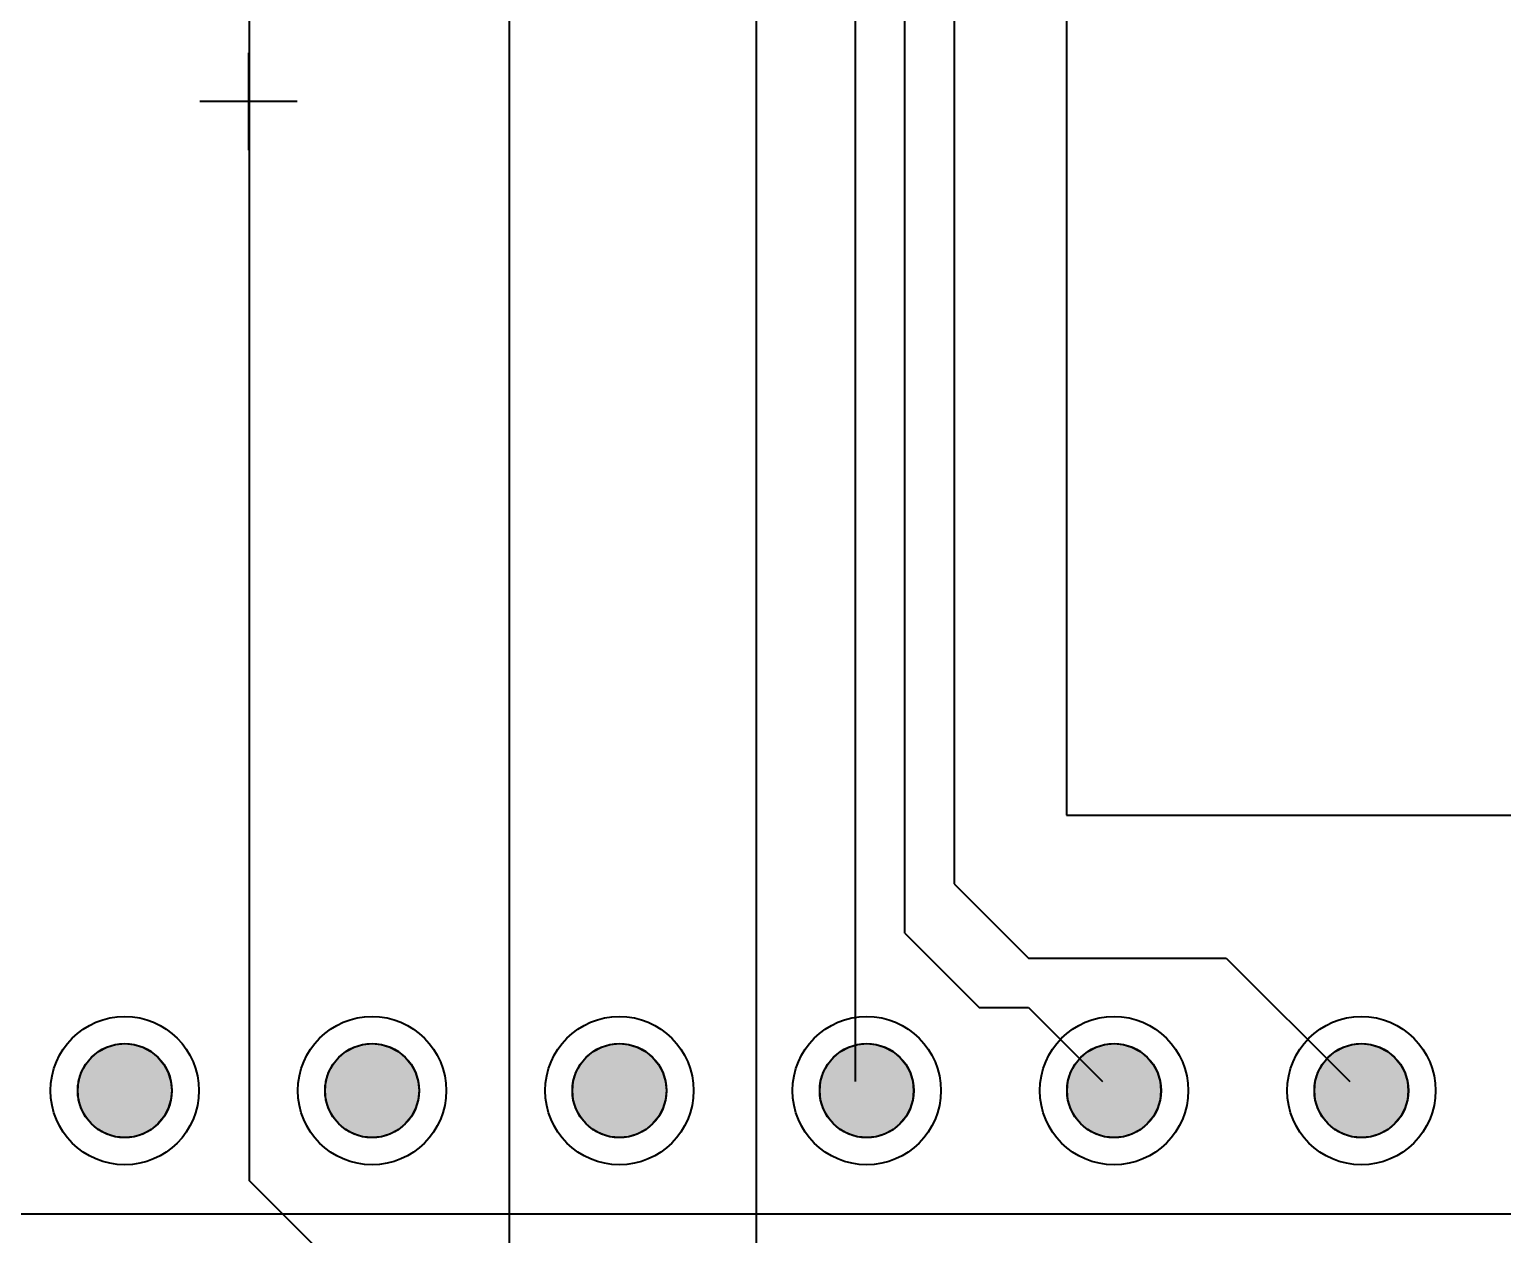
# Model space of a CAD drawing. Header units: millimetres. Extents: x 2 to 157, y 2 to 78.
# Drawn here: x 126.95 to 142.08, y 39.18 to 51.56 of the extents above; entities that cross this region are included whole.
import ezdxf

# ---------------------------------------------------------------- set-up
doc = ezdxf.new("R2010")
doc.units = ezdxf.units.MM
for name, color, linetype in [('bottom_copper', 7, 'Continuous'), ('drill_plated', 7, 'Continuous'), ('top_copper', 7, 'Continuous'), ('top_silk', 7, 'Continuous')]:
    doc.layers.add(name, color=color, linetype=linetype)

msp = doc.modelspace()

# ---------------------------------------------------------------- hatches: boundary and pattern name
at = {"layer": 'bottom_copper', "lineweight": 40}
for points in [[(128.403, 40.568), (128.375, 40.478), (128.331, 40.394), (128.271, 40.321), (128.198, 40.261), (128.114, 40.216), (128.024, 40.189), (127.93, 40.18), (127.835, 40.189), (127.745, 40.216), (127.661, 40.261), (127.588, 40.321), (127.528, 40.394), (127.484, 40.478), (127.456, 40.568), (127.447, 40.662), (127.456, 40.756), (127.484, 40.847), (127.528, 40.93), (127.588, 41.004), (127.661, 41.064), (127.745, 41.108), (127.835, 41.136), (127.93, 41.145), (128.024, 41.136), (128.114, 41.108), (128.198, 41.064), (128.271, 41.004), (128.331, 40.93), (128.375, 40.847), (128.403, 40.756), (128.412, 40.662), (128.403, 40.568)], [(130.943, 40.568), (130.915, 40.478), (130.871, 40.394), (130.811, 40.321), (130.738, 40.261), (130.654, 40.216), (130.564, 40.189), (130.47, 40.18), (130.375, 40.189), (130.285, 40.216), (130.201, 40.261), (130.128, 40.321), (130.068, 40.394), (130.024, 40.478), (129.996, 40.568), (129.987, 40.662), (129.996, 40.756), (130.024, 40.847), (130.068, 40.93), (130.128, 41.004), (130.201, 41.064), (130.285, 41.108), (130.375, 41.136), (130.47, 41.145), (130.564, 41.136), (130.654, 41.108), (130.738, 41.064), (130.811, 41.004), (130.871, 40.93), (130.915, 40.847), (130.943, 40.756), (130.952, 40.662), (130.943, 40.568)], [(133.483, 40.568), (133.455, 40.478), (133.411, 40.394), (133.351, 40.321), (133.278, 40.261), (133.194, 40.216), (133.104, 40.189), (133.01, 40.18), (132.915, 40.189), (132.825, 40.216), (132.741, 40.261), (132.668, 40.321), (132.608, 40.394), (132.564, 40.478), (132.536, 40.568), (132.527, 40.662), (132.536, 40.756), (132.564, 40.847), (132.608, 40.93), (132.668, 41.004), (132.741, 41.064), (132.825, 41.108), (132.915, 41.136), (133.01, 41.145), (133.104, 41.136), (133.194, 41.108), (133.278, 41.064), (133.351, 41.004), (133.411, 40.93), (133.455, 40.847), (133.483, 40.756), (133.492, 40.662), (133.483, 40.568)], [(136.023, 40.568), (135.995, 40.478), (135.951, 40.394), (135.891, 40.321), (135.818, 40.261), (135.734, 40.216), (135.644, 40.189), (135.55, 40.18), (135.455, 40.189), (135.365, 40.216), (135.281, 40.261), (135.208, 40.321), (135.148, 40.394), (135.104, 40.478), (135.076, 40.568), (135.067, 40.662), (135.076, 40.756), (135.104, 40.847), (135.148, 40.93), (135.208, 41.004), (135.281, 41.064), (135.365, 41.108), (135.455, 41.136), (135.55, 41.145), (135.644, 41.136), (135.734, 41.108), (135.818, 41.064), (135.891, 41.004), (135.951, 40.93), (135.995, 40.847), (136.023, 40.756), (136.032, 40.662), (136.023, 40.568)], [(138.563, 40.568), (138.535, 40.478), (138.491, 40.394), (138.431, 40.321), (138.358, 40.261), (138.274, 40.216), (138.184, 40.189), (138.09, 40.18), (137.995, 40.189), (137.905, 40.216), (137.821, 40.261), (137.748, 40.321), (137.688, 40.394), (137.644, 40.478), (137.616, 40.568), (137.607, 40.662), (137.616, 40.756), (137.644, 40.847), (137.688, 40.93), (137.748, 41.004), (137.821, 41.064), (137.905, 41.108), (137.995, 41.136), (138.09, 41.145), (138.184, 41.136), (138.274, 41.108), (138.358, 41.064), (138.431, 41.004), (138.491, 40.93), (138.535, 40.847), (138.563, 40.756), (138.572, 40.662), (138.563, 40.568)], [(141.103, 40.568), (141.075, 40.478), (141.031, 40.394), (140.971, 40.321), (140.898, 40.261), (140.814, 40.216), (140.724, 40.189), (140.63, 40.18), (140.535, 40.189), (140.445, 40.216), (140.361, 40.261), (140.288, 40.321), (140.228, 40.394), (140.184, 40.478), (140.156, 40.568), (140.147, 40.662), (140.156, 40.756), (140.184, 40.847), (140.228, 40.93), (140.288, 41.004), (140.361, 41.064), (140.445, 41.108), (140.535, 41.136), (140.63, 41.145), (140.724, 41.136), (140.814, 41.108), (140.898, 41.064), (140.971, 41.004), (141.031, 40.93), (141.075, 40.847), (141.103, 40.756), (141.112, 40.662), (141.103, 40.568)]]:
    msp.add_hatch(color=7, dxfattribs=at).paths.add_polyline_path(points, flags=0)
at = {"layer": 'drill_plated', "lineweight": 40}
for points in [[(128.403, 40.568), (128.375, 40.478), (128.331, 40.394), (128.271, 40.321), (128.198, 40.261), (128.114, 40.216), (128.024, 40.189), (127.93, 40.18), (127.835, 40.189), (127.745, 40.216), (127.661, 40.261), (127.588, 40.321), (127.528, 40.394), (127.484, 40.478), (127.456, 40.568), (127.447, 40.662), (127.456, 40.756), (127.484, 40.847), (127.528, 40.93), (127.588, 41.004), (127.661, 41.064), (127.745, 41.108), (127.835, 41.136), (127.93, 41.145), (128.024, 41.136), (128.114, 41.108), (128.198, 41.064), (128.271, 41.004), (128.331, 40.93), (128.375, 40.847), (128.403, 40.756), (128.412, 40.662), (128.403, 40.568)], [(130.943, 40.568), (130.915, 40.478), (130.871, 40.394), (130.811, 40.321), (130.738, 40.261), (130.654, 40.216), (130.564, 40.189), (130.47, 40.18), (130.375, 40.189), (130.285, 40.216), (130.201, 40.261), (130.128, 40.321), (130.068, 40.394), (130.024, 40.478), (129.996, 40.568), (129.987, 40.662), (129.996, 40.756), (130.024, 40.847), (130.068, 40.93), (130.128, 41.004), (130.201, 41.064), (130.285, 41.108), (130.375, 41.136), (130.47, 41.145), (130.564, 41.136), (130.654, 41.108), (130.738, 41.064), (130.811, 41.004), (130.871, 40.93), (130.915, 40.847), (130.943, 40.756), (130.952, 40.662), (130.943, 40.568)], [(133.483, 40.568), (133.455, 40.478), (133.411, 40.394), (133.351, 40.321), (133.278, 40.261), (133.194, 40.216), (133.104, 40.189), (133.01, 40.18), (132.915, 40.189), (132.825, 40.216), (132.741, 40.261), (132.668, 40.321), (132.608, 40.394), (132.564, 40.478), (132.536, 40.568), (132.527, 40.662), (132.536, 40.756), (132.564, 40.847), (132.608, 40.93), (132.668, 41.004), (132.741, 41.064), (132.825, 41.108), (132.915, 41.136), (133.01, 41.145), (133.104, 41.136), (133.194, 41.108), (133.278, 41.064), (133.351, 41.004), (133.411, 40.93), (133.455, 40.847), (133.483, 40.756), (133.492, 40.662), (133.483, 40.568)], [(136.023, 40.568), (135.995, 40.478), (135.951, 40.394), (135.891, 40.321), (135.818, 40.261), (135.734, 40.216), (135.644, 40.189), (135.55, 40.18), (135.455, 40.189), (135.365, 40.216), (135.281, 40.261), (135.208, 40.321), (135.148, 40.394), (135.104, 40.478), (135.076, 40.568), (135.067, 40.662), (135.076, 40.756), (135.104, 40.847), (135.148, 40.93), (135.208, 41.004), (135.281, 41.064), (135.365, 41.108), (135.455, 41.136), (135.55, 41.145), (135.644, 41.136), (135.734, 41.108), (135.818, 41.064), (135.891, 41.004), (135.951, 40.93), (135.995, 40.847), (136.023, 40.756), (136.032, 40.662), (136.023, 40.568)], [(138.563, 40.568), (138.535, 40.478), (138.491, 40.394), (138.431, 40.321), (138.358, 40.261), (138.274, 40.216), (138.184, 40.189), (138.09, 40.18), (137.995, 40.189), (137.905, 40.216), (137.821, 40.261), (137.748, 40.321), (137.688, 40.394), (137.644, 40.478), (137.616, 40.568), (137.607, 40.662), (137.616, 40.756), (137.644, 40.847), (137.688, 40.93), (137.748, 41.004), (137.821, 41.064), (137.905, 41.108), (137.995, 41.136), (138.09, 41.145), (138.184, 41.136), (138.274, 41.108), (138.358, 41.064), (138.431, 41.004), (138.491, 40.93), (138.535, 40.847), (138.563, 40.756), (138.572, 40.662), (138.563, 40.568)], [(141.103, 40.568), (141.075, 40.478), (141.031, 40.394), (140.971, 40.321), (140.898, 40.261), (140.814, 40.216), (140.724, 40.189), (140.63, 40.18), (140.535, 40.189), (140.445, 40.216), (140.361, 40.261), (140.288, 40.321), (140.228, 40.394), (140.184, 40.478), (140.156, 40.568), (140.147, 40.662), (140.156, 40.756), (140.184, 40.847), (140.228, 40.93), (140.288, 41.004), (140.361, 41.064), (140.445, 41.108), (140.535, 41.136), (140.63, 41.145), (140.724, 41.136), (140.814, 41.108), (140.898, 41.064), (140.971, 41.004), (141.031, 40.93), (141.075, 40.847), (141.103, 40.756), (141.112, 40.662), (141.103, 40.568)]]:
    msp.add_hatch(color=7, dxfattribs=at).paths.add_polyline_path(points, flags=0)
at = {"layer": 'top_copper', "lineweight": 40}
for points in [[(128.403, 40.568), (128.375, 40.478), (128.331, 40.394), (128.271, 40.321), (128.198, 40.261), (128.114, 40.216), (128.024, 40.189), (127.93, 40.18), (127.835, 40.189), (127.745, 40.216), (127.661, 40.261), (127.588, 40.321), (127.528, 40.394), (127.484, 40.478), (127.456, 40.568), (127.447, 40.662), (127.456, 40.756), (127.484, 40.847), (127.528, 40.93), (127.588, 41.004), (127.661, 41.064), (127.745, 41.108), (127.835, 41.136), (127.93, 41.145), (128.024, 41.136), (128.114, 41.108), (128.198, 41.064), (128.271, 41.004), (128.331, 40.93), (128.375, 40.847), (128.403, 40.756), (128.412, 40.662), (128.403, 40.568)], [(130.943, 40.568), (130.915, 40.478), (130.871, 40.394), (130.811, 40.321), (130.738, 40.261), (130.654, 40.216), (130.564, 40.189), (130.47, 40.18), (130.375, 40.189), (130.285, 40.216), (130.201, 40.261), (130.128, 40.321), (130.068, 40.394), (130.024, 40.478), (129.996, 40.568), (129.987, 40.662), (129.996, 40.756), (130.024, 40.847), (130.068, 40.93), (130.128, 41.004), (130.201, 41.064), (130.285, 41.108), (130.375, 41.136), (130.47, 41.145), (130.564, 41.136), (130.654, 41.108), (130.738, 41.064), (130.811, 41.004), (130.871, 40.93), (130.915, 40.847), (130.943, 40.756), (130.952, 40.662), (130.943, 40.568)], [(133.483, 40.568), (133.455, 40.478), (133.411, 40.394), (133.351, 40.321), (133.278, 40.261), (133.194, 40.216), (133.104, 40.189), (133.01, 40.18), (132.915, 40.189), (132.825, 40.216), (132.741, 40.261), (132.668, 40.321), (132.608, 40.394), (132.564, 40.478), (132.536, 40.568), (132.527, 40.662), (132.536, 40.756), (132.564, 40.847), (132.608, 40.93), (132.668, 41.004), (132.741, 41.064), (132.825, 41.108), (132.915, 41.136), (133.01, 41.145), (133.104, 41.136), (133.194, 41.108), (133.278, 41.064), (133.351, 41.004), (133.411, 40.93), (133.455, 40.847), (133.483, 40.756), (133.492, 40.662), (133.483, 40.568)], [(136.023, 40.568), (135.995, 40.478), (135.951, 40.394), (135.891, 40.321), (135.818, 40.261), (135.734, 40.216), (135.644, 40.189), (135.55, 40.18), (135.455, 40.189), (135.365, 40.216), (135.281, 40.261), (135.208, 40.321), (135.148, 40.394), (135.104, 40.478), (135.076, 40.568), (135.067, 40.662), (135.076, 40.756), (135.104, 40.847), (135.148, 40.93), (135.208, 41.004), (135.281, 41.064), (135.365, 41.108), (135.455, 41.136), (135.55, 41.145), (135.644, 41.136), (135.734, 41.108), (135.818, 41.064), (135.891, 41.004), (135.951, 40.93), (135.995, 40.847), (136.023, 40.756), (136.032, 40.662), (136.023, 40.568)], [(138.563, 40.568), (138.535, 40.478), (138.491, 40.394), (138.431, 40.321), (138.358, 40.261), (138.274, 40.216), (138.184, 40.189), (138.09, 40.18), (137.995, 40.189), (137.905, 40.216), (137.821, 40.261), (137.748, 40.321), (137.688, 40.394), (137.644, 40.478), (137.616, 40.568), (137.607, 40.662), (137.616, 40.756), (137.644, 40.847), (137.688, 40.93), (137.748, 41.004), (137.821, 41.064), (137.905, 41.108), (137.995, 41.136), (138.09, 41.145), (138.184, 41.136), (138.274, 41.108), (138.358, 41.064), (138.431, 41.004), (138.491, 40.93), (138.535, 40.847), (138.563, 40.756), (138.572, 40.662), (138.563, 40.568)], [(141.103, 40.568), (141.075, 40.478), (141.031, 40.394), (140.971, 40.321), (140.898, 40.261), (140.814, 40.216), (140.724, 40.189), (140.63, 40.18), (140.535, 40.189), (140.445, 40.216), (140.361, 40.261), (140.288, 40.321), (140.228, 40.394), (140.184, 40.478), (140.156, 40.568), (140.147, 40.662), (140.156, 40.756), (140.184, 40.847), (140.228, 40.93), (140.288, 41.004), (140.361, 41.064), (140.445, 41.108), (140.535, 41.136), (140.63, 41.145), (140.724, 41.136), (140.814, 41.108), (140.898, 41.064), (140.971, 41.004), (141.031, 40.93), (141.075, 40.847), (141.103, 40.756), (141.112, 40.662), (141.103, 40.568)]]:
    msp.add_hatch(color=7, dxfattribs=at).paths.add_polyline_path(points, flags=0)

# ---------------------------------------------------------------- linework, layer by layer
at = {"layer": 'bottom_copper', "color": 7, "lineweight": 40}
for p, q in [((134.417, 37.959), (134.417, 73.266)), ((131.877, 71.344), (131.877, 37.959)), ((129.21, 39.737), (129.21, 70.218)), ((135.433, 40.754), (135.433, 58.279)), ((135.941, 42.278), (135.941, 57.01)), ((136.449, 56.248), (136.449, 42.785)), ((136.449, 42.785), (137.211, 42.023)), ((135.941, 42.278), (136.703, 41.516)), ((137.211, 42.023), (139.243, 42.023)), ((139.243, 42.023), (140.513, 40.754)), ((136.703, 41.516), (137.211, 41.516)), ((137.211, 41.516), (137.973, 40.754)), ((129.972, 38.975), (129.21, 39.737))]:
    msp.add_line(p, q, dxfattribs=at)
for points in [[(128.403, 40.568), (128.375, 40.478), (128.331, 40.394), (128.271, 40.321), (128.198, 40.261), (128.114, 40.216), (128.024, 40.189), (127.93, 40.18), (127.835, 40.189), (127.745, 40.216), (127.661, 40.261), (127.588, 40.321), (127.528, 40.394), (127.484, 40.478), (127.456, 40.568), (127.447, 40.662), (127.456, 40.756), (127.484, 40.847), (127.528, 40.93), (127.588, 41.004), (127.661, 41.064), (127.745, 41.108), (127.835, 41.136), (127.93, 41.145), (128.024, 41.136), (128.114, 41.108), (128.198, 41.064), (128.271, 41.004), (128.331, 40.93), (128.375, 40.847), (128.403, 40.756), (128.412, 40.662), (128.403, 40.568)], [(130.943, 40.568), (130.915, 40.478), (130.871, 40.394), (130.811, 40.321), (130.738, 40.261), (130.654, 40.216), (130.564, 40.189), (130.47, 40.18), (130.375, 40.189), (130.285, 40.216), (130.201, 40.261), (130.128, 40.321), (130.068, 40.394), (130.024, 40.478), (129.996, 40.568), (129.987, 40.662), (129.996, 40.756), (130.024, 40.847), (130.068, 40.93), (130.128, 41.004), (130.201, 41.064), (130.285, 41.108), (130.375, 41.136), (130.47, 41.145), (130.564, 41.136), (130.654, 41.108), (130.738, 41.064), (130.811, 41.004), (130.871, 40.93), (130.915, 40.847), (130.943, 40.756), (130.952, 40.662), (130.943, 40.568)], [(133.483, 40.568), (133.455, 40.478), (133.411, 40.394), (133.351, 40.321), (133.278, 40.261), (133.194, 40.216), (133.104, 40.189), (133.01, 40.18), (132.915, 40.189), (132.825, 40.216), (132.741, 40.261), (132.668, 40.321), (132.608, 40.394), (132.564, 40.478), (132.536, 40.568), (132.527, 40.662), (132.536, 40.756), (132.564, 40.847), (132.608, 40.93), (132.668, 41.004), (132.741, 41.064), (132.825, 41.108), (132.915, 41.136), (133.01, 41.145), (133.104, 41.136), (133.194, 41.108), (133.278, 41.064), (133.351, 41.004), (133.411, 40.93), (133.455, 40.847), (133.483, 40.756), (133.492, 40.662), (133.483, 40.568)], [(136.023, 40.568), (135.995, 40.478), (135.951, 40.394), (135.891, 40.321), (135.818, 40.261), (135.734, 40.216), (135.644, 40.189), (135.55, 40.18), (135.455, 40.189), (135.365, 40.216), (135.281, 40.261), (135.208, 40.321), (135.148, 40.394), (135.104, 40.478), (135.076, 40.568), (135.067, 40.662), (135.076, 40.756), (135.104, 40.847), (135.148, 40.93), (135.208, 41.004), (135.281, 41.064), (135.365, 41.108), (135.455, 41.136), (135.55, 41.145), (135.644, 41.136), (135.734, 41.108), (135.818, 41.064), (135.891, 41.004), (135.951, 40.93), (135.995, 40.847), (136.023, 40.756), (136.032, 40.662), (136.023, 40.568)], [(138.563, 40.568), (138.535, 40.478), (138.491, 40.394), (138.431, 40.321), (138.358, 40.261), (138.274, 40.216), (138.184, 40.189), (138.09, 40.18), (137.995, 40.189), (137.905, 40.216), (137.821, 40.261), (137.748, 40.321), (137.688, 40.394), (137.644, 40.478), (137.616, 40.568), (137.607, 40.662), (137.616, 40.756), (137.644, 40.847), (137.688, 40.93), (137.748, 41.004), (137.821, 41.064), (137.905, 41.108), (137.995, 41.136), (138.09, 41.145), (138.184, 41.136), (138.274, 41.108), (138.358, 41.064), (138.431, 41.004), (138.491, 40.93), (138.535, 40.847), (138.563, 40.756), (138.572, 40.662), (138.563, 40.568)], [(141.103, 40.568), (141.075, 40.478), (141.031, 40.394), (140.971, 40.321), (140.898, 40.261), (140.814, 40.216), (140.724, 40.189), (140.63, 40.18), (140.535, 40.189), (140.445, 40.216), (140.361, 40.261), (140.288, 40.321), (140.228, 40.394), (140.184, 40.478), (140.156, 40.568), (140.147, 40.662), (140.156, 40.756), (140.184, 40.847), (140.228, 40.93), (140.288, 41.004), (140.361, 41.064), (140.445, 41.108), (140.535, 41.136), (140.63, 41.145), (140.724, 41.136), (140.814, 41.108), (140.898, 41.064), (140.971, 41.004), (141.031, 40.93), (141.075, 40.847), (141.103, 40.756), (141.112, 40.662), (141.103, 40.568)]]:
    msp.add_lwpolyline(points, close=True, dxfattribs=at)
for centre, major_axis in [((127.93, 40.662), (0.762, 0)), ((130.47, 40.662), (0.762, 0)), ((133.01, 40.662), (0.762, 0)), ((135.55, 40.662), (0.762, 0)), ((138.09, 40.662), (0.762, 0)), ((140.63, 40.662), (0.762, 0)), ((127.93, 40.662), (0.483, 0)), ((130.47, 40.662), (0.483, 0)), ((133.01, 40.662), (0.483, 0)), ((135.55, 40.662), (0.483, 0)), ((138.09, 40.662), (0.483, 0)), ((140.63, 40.662), (0.483, 0))]:
    msp.add_ellipse(centre, major_axis=major_axis, ratio=1, dxfattribs=at)
at = {"layer": 'drill_plated', "color": 7, "lineweight": 40}
for points in [[(128.403, 40.568), (128.375, 40.478), (128.331, 40.394), (128.271, 40.321), (128.198, 40.261), (128.114, 40.216), (128.024, 40.189), (127.93, 40.18), (127.835, 40.189), (127.745, 40.216), (127.661, 40.261), (127.588, 40.321), (127.528, 40.394), (127.484, 40.478), (127.456, 40.568), (127.447, 40.662), (127.456, 40.756), (127.484, 40.847), (127.528, 40.93), (127.588, 41.004), (127.661, 41.064), (127.745, 41.108), (127.835, 41.136), (127.93, 41.145), (128.024, 41.136), (128.114, 41.108), (128.198, 41.064), (128.271, 41.004), (128.331, 40.93), (128.375, 40.847), (128.403, 40.756), (128.412, 40.662), (128.403, 40.568)], [(130.943, 40.568), (130.915, 40.478), (130.871, 40.394), (130.811, 40.321), (130.738, 40.261), (130.654, 40.216), (130.564, 40.189), (130.47, 40.18), (130.375, 40.189), (130.285, 40.216), (130.201, 40.261), (130.128, 40.321), (130.068, 40.394), (130.024, 40.478), (129.996, 40.568), (129.987, 40.662), (129.996, 40.756), (130.024, 40.847), (130.068, 40.93), (130.128, 41.004), (130.201, 41.064), (130.285, 41.108), (130.375, 41.136), (130.47, 41.145), (130.564, 41.136), (130.654, 41.108), (130.738, 41.064), (130.811, 41.004), (130.871, 40.93), (130.915, 40.847), (130.943, 40.756), (130.952, 40.662), (130.943, 40.568)], [(133.483, 40.568), (133.455, 40.478), (133.411, 40.394), (133.351, 40.321), (133.278, 40.261), (133.194, 40.216), (133.104, 40.189), (133.01, 40.18), (132.915, 40.189), (132.825, 40.216), (132.741, 40.261), (132.668, 40.321), (132.608, 40.394), (132.564, 40.478), (132.536, 40.568), (132.527, 40.662), (132.536, 40.756), (132.564, 40.847), (132.608, 40.93), (132.668, 41.004), (132.741, 41.064), (132.825, 41.108), (132.915, 41.136), (133.01, 41.145), (133.104, 41.136), (133.194, 41.108), (133.278, 41.064), (133.351, 41.004), (133.411, 40.93), (133.455, 40.847), (133.483, 40.756), (133.492, 40.662), (133.483, 40.568)], [(136.023, 40.568), (135.995, 40.478), (135.951, 40.394), (135.891, 40.321), (135.818, 40.261), (135.734, 40.216), (135.644, 40.189), (135.55, 40.18), (135.455, 40.189), (135.365, 40.216), (135.281, 40.261), (135.208, 40.321), (135.148, 40.394), (135.104, 40.478), (135.076, 40.568), (135.067, 40.662), (135.076, 40.756), (135.104, 40.847), (135.148, 40.93), (135.208, 41.004), (135.281, 41.064), (135.365, 41.108), (135.455, 41.136), (135.55, 41.145), (135.644, 41.136), (135.734, 41.108), (135.818, 41.064), (135.891, 41.004), (135.951, 40.93), (135.995, 40.847), (136.023, 40.756), (136.032, 40.662), (136.023, 40.568)], [(138.563, 40.568), (138.535, 40.478), (138.491, 40.394), (138.431, 40.321), (138.358, 40.261), (138.274, 40.216), (138.184, 40.189), (138.09, 40.18), (137.995, 40.189), (137.905, 40.216), (137.821, 40.261), (137.748, 40.321), (137.688, 40.394), (137.644, 40.478), (137.616, 40.568), (137.607, 40.662), (137.616, 40.756), (137.644, 40.847), (137.688, 40.93), (137.748, 41.004), (137.821, 41.064), (137.905, 41.108), (137.995, 41.136), (138.09, 41.145), (138.184, 41.136), (138.274, 41.108), (138.358, 41.064), (138.431, 41.004), (138.491, 40.93), (138.535, 40.847), (138.563, 40.756), (138.572, 40.662), (138.563, 40.568)], [(141.103, 40.568), (141.075, 40.478), (141.031, 40.394), (140.971, 40.321), (140.898, 40.261), (140.814, 40.216), (140.724, 40.189), (140.63, 40.18), (140.535, 40.189), (140.445, 40.216), (140.361, 40.261), (140.288, 40.321), (140.228, 40.394), (140.184, 40.478), (140.156, 40.568), (140.147, 40.662), (140.156, 40.756), (140.184, 40.847), (140.228, 40.93), (140.288, 41.004), (140.361, 41.064), (140.445, 41.108), (140.535, 41.136), (140.63, 41.145), (140.724, 41.136), (140.814, 41.108), (140.898, 41.064), (140.971, 41.004), (141.031, 40.93), (141.075, 40.847), (141.103, 40.756), (141.112, 40.662), (141.103, 40.568)]]:
    msp.add_lwpolyline(points, close=True, dxfattribs=at)
for centre in [(127.93, 40.662), (130.47, 40.662), (133.01, 40.662), (135.55, 40.662), (138.09, 40.662), (140.63, 40.662)]:
    msp.add_ellipse(centre, major_axis=(0.483, 0), ratio=1, dxfattribs=at)
at = {"layer": 'top_copper', "color": 7, "lineweight": 40}
for points in [[(128.403, 40.568), (128.375, 40.478), (128.331, 40.394), (128.271, 40.321), (128.198, 40.261), (128.114, 40.216), (128.024, 40.189), (127.93, 40.18), (127.835, 40.189), (127.745, 40.216), (127.661, 40.261), (127.588, 40.321), (127.528, 40.394), (127.484, 40.478), (127.456, 40.568), (127.447, 40.662), (127.456, 40.756), (127.484, 40.847), (127.528, 40.93), (127.588, 41.004), (127.661, 41.064), (127.745, 41.108), (127.835, 41.136), (127.93, 41.145), (128.024, 41.136), (128.114, 41.108), (128.198, 41.064), (128.271, 41.004), (128.331, 40.93), (128.375, 40.847), (128.403, 40.756), (128.412, 40.662), (128.403, 40.568)], [(130.943, 40.568), (130.915, 40.478), (130.871, 40.394), (130.811, 40.321), (130.738, 40.261), (130.654, 40.216), (130.564, 40.189), (130.47, 40.18), (130.375, 40.189), (130.285, 40.216), (130.201, 40.261), (130.128, 40.321), (130.068, 40.394), (130.024, 40.478), (129.996, 40.568), (129.987, 40.662), (129.996, 40.756), (130.024, 40.847), (130.068, 40.93), (130.128, 41.004), (130.201, 41.064), (130.285, 41.108), (130.375, 41.136), (130.47, 41.145), (130.564, 41.136), (130.654, 41.108), (130.738, 41.064), (130.811, 41.004), (130.871, 40.93), (130.915, 40.847), (130.943, 40.756), (130.952, 40.662), (130.943, 40.568)], [(133.483, 40.568), (133.455, 40.478), (133.411, 40.394), (133.351, 40.321), (133.278, 40.261), (133.194, 40.216), (133.104, 40.189), (133.01, 40.18), (132.915, 40.189), (132.825, 40.216), (132.741, 40.261), (132.668, 40.321), (132.608, 40.394), (132.564, 40.478), (132.536, 40.568), (132.527, 40.662), (132.536, 40.756), (132.564, 40.847), (132.608, 40.93), (132.668, 41.004), (132.741, 41.064), (132.825, 41.108), (132.915, 41.136), (133.01, 41.145), (133.104, 41.136), (133.194, 41.108), (133.278, 41.064), (133.351, 41.004), (133.411, 40.93), (133.455, 40.847), (133.483, 40.756), (133.492, 40.662), (133.483, 40.568)], [(136.023, 40.568), (135.995, 40.478), (135.951, 40.394), (135.891, 40.321), (135.818, 40.261), (135.734, 40.216), (135.644, 40.189), (135.55, 40.18), (135.455, 40.189), (135.365, 40.216), (135.281, 40.261), (135.208, 40.321), (135.148, 40.394), (135.104, 40.478), (135.076, 40.568), (135.067, 40.662), (135.076, 40.756), (135.104, 40.847), (135.148, 40.93), (135.208, 41.004), (135.281, 41.064), (135.365, 41.108), (135.455, 41.136), (135.55, 41.145), (135.644, 41.136), (135.734, 41.108), (135.818, 41.064), (135.891, 41.004), (135.951, 40.93), (135.995, 40.847), (136.023, 40.756), (136.032, 40.662), (136.023, 40.568)], [(138.563, 40.568), (138.535, 40.478), (138.491, 40.394), (138.431, 40.321), (138.358, 40.261), (138.274, 40.216), (138.184, 40.189), (138.09, 40.18), (137.995, 40.189), (137.905, 40.216), (137.821, 40.261), (137.748, 40.321), (137.688, 40.394), (137.644, 40.478), (137.616, 40.568), (137.607, 40.662), (137.616, 40.756), (137.644, 40.847), (137.688, 40.93), (137.748, 41.004), (137.821, 41.064), (137.905, 41.108), (137.995, 41.136), (138.09, 41.145), (138.184, 41.136), (138.274, 41.108), (138.358, 41.064), (138.431, 41.004), (138.491, 40.93), (138.535, 40.847), (138.563, 40.756), (138.572, 40.662), (138.563, 40.568)], [(141.103, 40.568), (141.075, 40.478), (141.031, 40.394), (140.971, 40.321), (140.898, 40.261), (140.814, 40.216), (140.724, 40.189), (140.63, 40.18), (140.535, 40.189), (140.445, 40.216), (140.361, 40.261), (140.288, 40.321), (140.228, 40.394), (140.184, 40.478), (140.156, 40.568), (140.147, 40.662), (140.156, 40.756), (140.184, 40.847), (140.228, 40.93), (140.288, 41.004), (140.361, 41.064), (140.445, 41.108), (140.535, 41.136), (140.63, 41.145), (140.724, 41.136), (140.814, 41.108), (140.898, 41.064), (140.971, 41.004), (141.031, 40.93), (141.075, 40.847), (141.103, 40.756), (141.112, 40.662), (141.103, 40.568)]]:
    msp.add_lwpolyline(points, close=True, dxfattribs=at)
for centre, major_axis in [((127.93, 40.662), (0.762, 0)), ((130.47, 40.662), (0.762, 0)), ((133.01, 40.662), (0.762, 0)), ((135.55, 40.662), (0.762, 0)), ((138.09, 40.662), (0.762, 0)), ((140.63, 40.662), (0.762, 0)), ((127.93, 40.662), (0.483, 0)), ((130.47, 40.662), (0.483, 0)), ((133.01, 40.662), (0.483, 0)), ((135.55, 40.662), (0.483, 0)), ((138.09, 40.662), (0.483, 0)), ((140.63, 40.662), (0.483, 0))]:
    msp.add_ellipse(centre, major_axis=major_axis, ratio=1, dxfattribs=at)
at = {"layer": 'top_silk', "color": 7, "lineweight": 40}
for p, q in [((137.6, 57.992), (137.6, 43.492)), ((129.2, 51.322), (129.2, 50.322)), ((129.7, 50.822), (128.7, 50.822)), ((137.6, 43.492), (155.1, 43.492)), ((154.6, 39.392), (103.8, 39.392))]:
    msp.add_line(p, q, dxfattribs=at)

doc.saveas('drawing.dxf')
